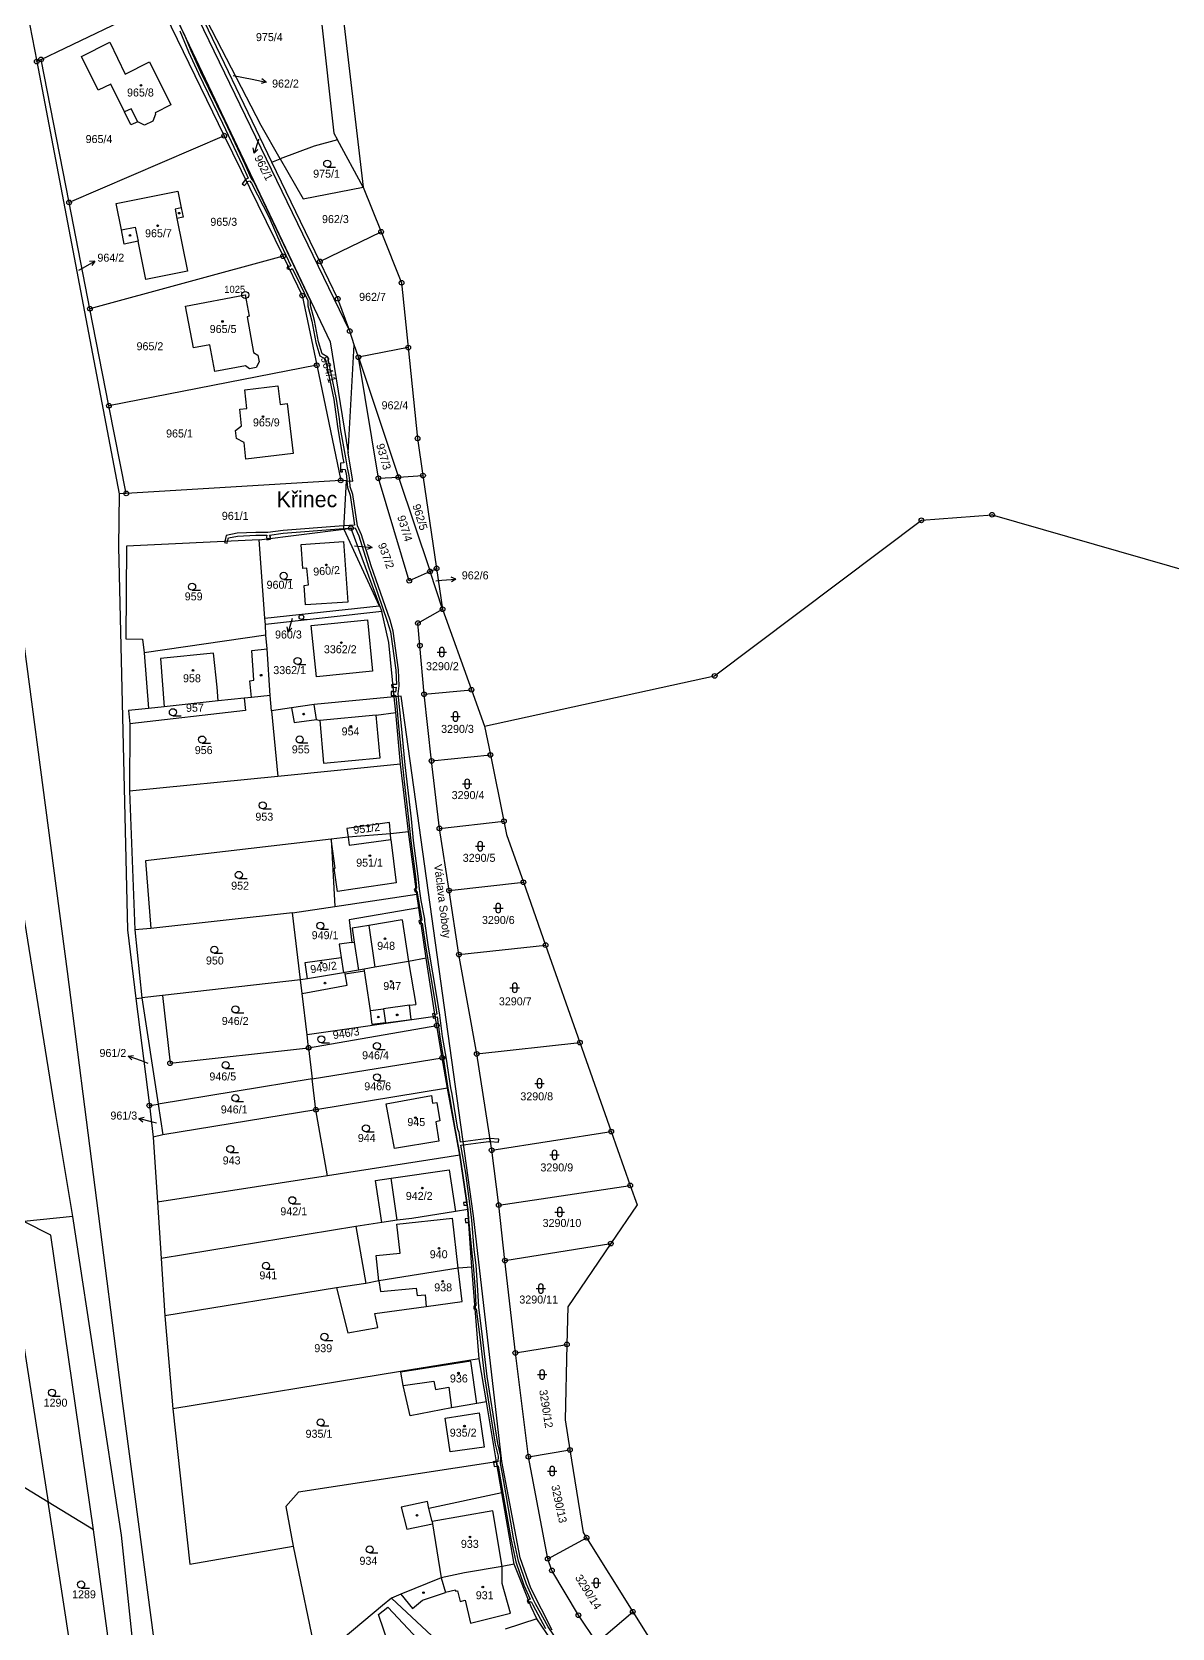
# Model space of a CAD drawing. Extents: x -784124 to -780570, y -980818 to -976926.
# Drawn here: x -781546.2 to -781304, y -979303.7 to -978964.6 of the extents above; entities that cross this region are included whole.
import ezdxf
from ezdxf.enums import TextEntityAlignment as Align

# ---------------------------------------------------------------- set-up
doc = ezdxf.new("R2010")
doc.units = 0
doc.header["$LTSCALE"] = 3.138375
doc.header["$MEASUREMENT"] = 0
doc.linetypes.add('0_051C', pattern=[0])
for name, color, linetype in [('1006', 1, 'CONTINUOUS'), ('1008', 1, 'CONTINUOUS'), ('101', 1, 'CONTINUOUS'), ('1016', 1, 'CONTINUOUS'), ('1029', 1, 'CONTINUOUS'), ('105', 1, 'CONTINUOUS'), ('18', 1, 'CONTINUOUS'), ('21800', 1, 'CONTINUOUS'), ('21900', 1, 'CONTINUOUS'), ('21999', 1, 'CONTINUOUS'), ('23700', 1, 'CONTINUOUS'), ('304', 1, 'CONTINUOUS'), ('316', 1, 'CONTINUOUS'), ('402', 1, 'CONTINUOUS'), ('404', 1, 'CONTINUOUS'), ('50100', 1, 'CONTINUOUS')]:
    doc.layers.add(name, color=color, linetype=linetype)

# ---------------------------------------------------------------- blocks, each defined once
blk = doc.blocks.new('4_02$0')
at = {"layer": '404', "color": 255, "linetype": 'Continuous'}
blk.add_circle((-0.01, 0), 0.175, dxfattribs=at)
blk = doc.blocks.new('1029$1')
at = {"layer": '1029', "color": 6, "linetype": 'Continuous'}
for p, q in [((0, 3), (-0.5, 2)), ((0, 0), (0, 3)), ((0, 3), (0.5, 2))]:
    blk.add_line(p, q, dxfattribs=at)
blk = doc.blocks.new('3_04$3')
at = {"layer": '304', "color": 255, "linetype": 'Continuous'}
blk.add_line((0.01, 0), (1.76, 0), dxfattribs=at)
blk.add_circle((0.01, 0.75), 0.75, dxfattribs=at)
blk = doc.blocks.new('3_16$5')
at = {"layer": '316', "color": 255, "linetype": 'Continuous'}
for p, q in [((-1, 1), (1, 1)), ((-0.5, 1.5), (-0.5, 0.5)), ((0.5, 0.5), (0.5, 1.5))]:
    blk.add_line(p, q, dxfattribs=at)
for centre, start, end in [((0, 1.5), 0, 180), ((0, 0.5), 180, 359.9879)]:
    blk.add_arc(centre, 0.5, start, end, dxfattribs=at)
blk = doc.blocks.new('1_01$18')
at = {"layer": '101', "color": 3, "linetype": 'Continuous'}
for radius in [0.75, 0.03]:
    blk.add_circle((0, 0), radius, dxfattribs=at)
blk = doc.blocks.new('1_05$19')
at = {"layer": '105', "color": 3, "linetype": 'Continuous'}
for radius in [0.5, 0.0303]:
    blk.add_circle((0, 0), radius, dxfattribs=at)

msp = doc.modelspace()

# ---------------------------------------------------------------- linework, layer by layer
at = {"layer": '1029', "color": 255, "linetype": 'Continuous'}
for p, q in [((-781503.42, -978973.9), (-781499.36, -978974.71)), ((-781498.02, -978987.43), (-781498.05, -978987.54)), ((-781536.21, -979015.25), (-781535.43, -979014.82)), ((-781477.62, -979073.83), (-781476.92, -979073.9)), ((-781460.37, -979081.22), (-781459.09, -979081.12)), ((-781521.46, -979183.77), (-781522.89, -979183.24)), ((-781519.73, -979196.43), (-781520.53, -979196.21))]:
    msp.add_line(p, q, dxfattribs=at)
at = {"layer": '21800', "color": 255, "linetype": 'Continuous'}
for p, q in [((-781483.39, -978933.67), (-781475.8, -978997.63)), ((-781525.12, -978980.98), (-781526.49, -978981.64)), ((-781523.7, -978983.74), (-781525.12, -978980.98)), ((-781514.48, -979002.02), (-781515.78, -979002.29)), ((-781515.78, -979002.29), (-781515.39, -979004.24)), ((-781527.16, -979006.69), (-781524.22, -979006.09)), ((-781524.22, -979006.09), (-781523.61, -979009.12)), ((-781499.45, -979096.04), (-781496.19, -979095.72)), ((-781507.62, -979096.6), (-781518.89, -979097.71)), ((-781518.89, -979097.71), (-781518.06, -979108.02)), ((-781506.82, -979103.8), (-781507.62, -979096.6)), ((-781499.04, -979102.33), (-781499.45, -979096.04)), ((-781499.9, -979102.48), (-781499.04, -979102.33)), ((-781499.56, -979106.02), (-781499.9, -979102.48)), ((-781506.62, -979106.73), (-781506.82, -979103.8)), ((-781467.76, -979105.77), (-781469.24, -979105.92)), ((-781452.38, -979216.14), (-781467.76, -979105.77)), ((-781485.75, -979110.72), (-781486.19, -979107.5)), ((-781473.02, -979109.77), (-781485.01, -979110.9)), ((-781481.73, -979142.31), (-781482.62, -979136.13)), ((-781479.02, -979135.72), (-781478.78, -979137.39)), ((-781478.78, -979137.39), (-781469.93, -979136.19)), ((-781469.93, -979136.19), (-781470.02, -979134.97)), ((-781469.93, -979136.19), (-781468.77, -979145.4)), ((-781481.97, -979142.32), (-781481.73, -979142.31)), ((-781481.29, -979147.24), (-781481.97, -979142.32)), ((-781477.49, -979146.68), (-781481.29, -979147.24)), ((-781468.77, -979145.4), (-781477.49, -979146.68)), ((-781467.52, -979153.27), (-781474.62, -979154.45)), ((-781467.52, -979153.27), (-781466.2, -979162.1)), ((-781474.62, -979154.45), (-781473.3, -979163.35)), ((-781478.2, -979158.06), (-781477.73, -979157.99)), ((-781477.73, -979157.99), (-781476.83, -979163.97)), ((-781475.54, -979164.06), (-781475.59, -979163.76)), ((-781466.2, -979162.1), (-781464.65, -979171.24)), ((-781488.78, -979168.91), (-781479.22, -979167.17)), ((-781479.66, -979164.75), (-781479.71, -979164.46)), ((-781479.66, -979164.75), (-781475.54, -979164.06)), ((-781479.22, -979167.17), (-781479.66, -979164.75)), ((-781475.18, -979166.43), (-781475.54, -979164.06)), ((-781474.28, -979172.52), (-781475.18, -979166.43)), ((-781474.28, -979172.52), (-781471.49, -979172.15)), ((-781473.88, -979175.51), (-781474.28, -979172.52)), ((-781466, -979171.42), (-781471.49, -979172.15)), ((-781471.49, -979172.15), (-781471.09, -979175.14)), ((-781466, -979171.42), (-781464.65, -979171.24)), ((-781465.6, -979174.41), (-781466, -979171.42)), ((-781471.09, -979175.14), (-781473.88, -979175.51)), ((-781471.09, -979175.14), (-781465.6, -979174.41)), ((-781468.55, -979217.07), (-781469.88, -979208.14)), ((-781537.49, -979216.27), (-781547.87, -979217.34)), ((-781468.63, -979217.88), (-781456.82, -979216.63)), ((-781467.94, -979224.08), (-781468.63, -979217.88)), ((-781455.64, -979227.25), (-781456.82, -979216.63)), ((-781446.32, -979268.32), (-781452.38, -979216.14)), ((-781473.08, -979224.55), (-781467.94, -979224.08)), ((-781472.45, -979229.96), (-781473.08, -979224.55)), ((-781472.45, -979229.96), (-781472.13, -979232.22)), ((-781472.13, -979232.22), (-781464.52, -979231.48)), ((-781464.52, -979231.48), (-781464.37, -979233.06)), ((-781464.37, -979233.06), (-781462.63, -979232.89)), ((-781462.63, -979232.89), (-781462.39, -979235.38)), ((-781452.92, -979247.04), (-781467.84, -979249.32)), ((-781451.64, -979256.02), (-781452.92, -979247.04)), ((-781467.29, -979252.19), (-781460.77, -979251.26)), ((-781460.77, -979251.26), (-781460.46, -979253)), ((-781460.46, -979253), (-781457.61, -979252.52)), ((-781457.61, -979252.52), (-781457.03, -979256.94)), ((-781442.45, -979288.78), (-781446.32, -979268.32)), ((-781461.12, -979281.04), (-781461.85, -979278.28)), ((-781448.28, -979278.84), (-781461.12, -979281.04)), ((-781446.27, -979290.6), (-781448.28, -979278.84)), ((-781461.12, -979281.04), (-781461.06, -979281.56)), ((-781440.19, -979295.24), (-781442.45, -979288.78)), ((-781446.27, -979294.28), (-781446.27, -979290.6)), ((-781459.25, -979293.07), (-781458.35, -979296.18)), ((-781456.2, -979295.67), (-781458.35, -979296.18)), ((-781456.2, -979295.67), (-781456.16, -979295.87)), ((-781456.16, -979295.87), (-781455.76, -979295.77)), ((-781455.76, -979295.77), (-781455.21, -979298.06)), ((-781444.48, -979300.55), (-781446.27, -979294.28)), ((-781435.63, -979304.18), (-781440.19, -979295.24)), ((-781467.79, -979296.53), (-781465.34, -979299.56)), ((-781465.34, -979299.56), (-781463.21, -979297.77)), ((-781463.21, -979297.77), (-781458.35, -979296.18)), ((-781455.21, -979298.06), (-781454.17, -979297.81)), ((-781454.17, -979297.81), (-781453.01, -979302.64)), ((-781453.01, -979302.64), (-781444.48, -979300.55))]:
    msp.add_line(p, q, dxfattribs=at)
msp.add_lwpolyline([(-781474.62, -979154.45), (-781478.17, -979155.04), (-781477.73, -979157.99)], dxfattribs=at)
at = {"layer": '21900', "color": 3, "linetype": 'Continuous'}
for p, q in [((-781478.67, -979028.2), (-781513.28, -978956.68)), ((-781495.21, -978992.31), (-781513.2, -978954.77)), ((-781547.6, -978958.15), (-781545.16, -978970.94)), ((-781544.23, -978970.49), (-781519.09, -978958.47)), ((-781519.09, -978958.47), (-781505.32, -978986.68)), ((-781544.23, -978970.49), (-781545.16, -978970.94)), ((-781538.27, -979000.87), (-781544.23, -978970.49)), ((-781545.16, -978970.94), (-781527.65, -979062.78)), ((-781505.32, -978986.68), (-781538.27, -979000.87)), ((-781505.32, -978986.68), (-781492.82, -979012.29)), ((-781482.01, -978986.15), (-781481.24, -978987.58)), ((-781486.19, -978988.88), (-781493.41, -978991.63)), ((-781481.24, -978987.58), (-781486.19, -978988.88)), ((-781475.8, -978997.63), (-781481.24, -978987.58)), ((-781495.21, -978992.31), (-781493.41, -978991.63)), ((-781485, -979013.38), (-781495.21, -978992.31)), ((-781475.8, -978997.63), (-781471.99, -979007.1)), ((-781533.85, -979023.44), (-781538.27, -979000.87)), ((-781485, -979013.38), (-781471.99, -979007.1)), ((-781492.82, -979012.29), (-781533.85, -979023.44)), ((-781529.81, -979044.04), (-781533.85, -979023.44)), ((-781477.7, -979031.12), (-781478.67, -979028.2)), ((-781476.82, -979033.74), (-781477.7, -979031.12)), ((-781466.23, -979031.69), (-781476.82, -979033.74)), ((-781476.82, -979033.74), (-781468.32, -979059.19)), ((-781472.58, -979059.45), (-781476.82, -979033.74)), ((-781485.66, -979035.46), (-781529.81, -979044.04)), ((-781485.66, -979035.46), (-781480.57, -979059.93)), ((-781526.15, -979062.69), (-781529.81, -979044.04)), ((-781480.57, -979059.93), (-781526.15, -979062.69)), ((-781479.33, -979059.98), (-781480.57, -979059.93)), ((-781472.58, -979059.45), (-781468.32, -979059.19)), ((-781468.32, -979059.19), (-781463.1, -979058.88)), ((-781468.32, -979059.19), (-781461.61, -979079.24)), ((-781463.1, -979058.88), (-781460.2, -979078.61)), ((-781526.15, -979062.69), (-781527.65, -979062.78)), ((-781497.91, -979072.52), (-781479.91, -979070.24)), ((-781479.91, -979070.24), (-781472.42, -979086.55)), ((-781496.69, -979089.2), (-781497.91, -979072.52)), ((-781461.61, -979079.24), (-781460.2, -979078.61)), ((-781460.2, -979078.61), (-781458.93, -979087.27)), ((-781458.93, -979087.27), (-781461.61, -979079.24)), ((-781496.69, -979089.2), (-781472.42, -979086.55)), ((-781496.59, -979090.55), (-781496.69, -979089.2)), ((-781471.87, -979087.75), (-781496.59, -979090.55)), ((-781472.42, -979086.55), (-781472.32, -979086.52)), ((-781472.32, -979086.52), (-781471.87, -979087.75)), ((-781464.17, -979090.23), (-781458.93, -979087.27)), ((-781458.93, -979087.27), (-781452.8, -979104.39)), ((-781496.47, -979092.78), (-781496.59, -979090.55)), ((-781496.47, -979092.78), (-781522.3, -979096.57)), ((-781522.3, -979096.57), (-781521.4, -979108.34)), ((-781495.28, -979108.84), (-781495.59, -979105.63)), ((-781468.9, -979109.24), (-781469.24, -979105.92)), ((-781462.87, -979105.33), (-781452.8, -979104.39)), ((-781461.29, -979119.5), (-781462.87, -979105.33)), ((-781452.8, -979104.39), (-781450.02, -979112.14)), ((-781491.02, -979108.21), (-781495.28, -979108.84)), ((-781467.87, -979120.16), (-781468.9, -979109.24)), ((-781525.34, -979111.61), (-781525.44, -979125.92)), ((-781450.02, -979112.14), (-781448.78, -979118.23)), ((-781461.29, -979119.5), (-781448.78, -979118.23)), ((-781459.6, -979133.83), (-781461.29, -979119.5)), ((-781448.78, -979118.23), (-781445.92, -979132.32)), ((-781493.92, -979122.79), (-781525.44, -979125.92)), ((-781467.87, -979120.16), (-781493.92, -979122.79)), ((-781466.18, -979134.55), (-781467.87, -979120.16)), ((-781525.44, -979125.92), (-781524.3, -979155.35)), ((-781459.6, -979133.83), (-781445.92, -979132.32)), ((-781482.62, -979136.13), (-781522.08, -979140.73)), ((-781479.02, -979135.72), (-781482.62, -979136.13)), ((-781482.62, -979136.13), (-781481.8, -979150.42)), ((-781479.31, -979133.86), (-781479.02, -979135.72)), ((-781470.02, -979134.97), (-781479.02, -979135.72)), ((-781466.18, -979134.55), (-781470.02, -979134.97)), ((-781464.44, -979147.79), (-781466.18, -979134.55)), ((-781457.56, -979147.05), (-781459.6, -979133.83)), ((-781457.56, -979147.05), (-781441.77, -979145.29)), ((-781441.77, -979145.29), (-781437.07, -979158.64)), ((-781481.8, -979150.42), (-781464.44, -979147.79)), ((-781463.96, -979150.74), (-781464.44, -979147.79)), ((-781455.46, -979160.66), (-781457.56, -979147.05)), ((-781490.83, -979151.78), (-781520.94, -979155.09)), ((-781490.83, -979151.78), (-781481.8, -979150.42)), ((-781462.42, -979161.43), (-781463.96, -979150.74)), ((-781520.94, -979155.09), (-781524.3, -979155.35)), ((-781524.3, -979155.35), (-781522.81, -979169.8)), ((-781455.46, -979160.66), (-781437.07, -979158.64)), ((-781437.07, -979158.64), (-781429.77, -979179.35)), ((-781480.49, -979161.28), (-781480.01, -979164.51)), ((-781460.5, -979173.81), (-781462.42, -979161.43)), ((-781451.69, -979181.76), (-781455.46, -979160.66)), ((-781489.12, -979166.04), (-781518.44, -979169.31)), ((-781487.63, -979165.79), (-781489.12, -979166.04)), ((-781480.01, -979164.51), (-781487.63, -979165.79)), ((-781524.07, -979169.94), (-781522.81, -979169.8)), ((-781524.07, -979169.94), (-781521.23, -979192.73)), ((-781518.44, -979169.31), (-781522.81, -979169.8)), ((-781522.81, -979169.8), (-781519.33, -979192.41)), ((-781460.5, -979173.81), (-781487.72, -979177.7)), ((-781460.18, -979175.71), (-781460.5, -979173.81)), ((-781487.39, -979180.43), (-781460.18, -979175.71)), ((-781459.01, -979182.57), (-781460.18, -979175.71)), ((-781487.39, -979180.43), (-781486.62, -979187.07)), ((-781451.69, -979181.76), (-781429.77, -979179.35)), ((-781429.77, -979179.35), (-781423.11, -979198.25)), ((-781486.62, -979187.07), (-781459.01, -979182.57)), ((-781457.91, -979189.04), (-781459.01, -979182.57)), ((-781448.51, -979202.2), (-781451.69, -979181.76)), ((-781486.62, -979187.07), (-781519.33, -979192.41)), ((-781485.86, -979193.6), (-781486.62, -979187.07)), ((-781457.91, -979189.04), (-781485.86, -979193.6)), ((-781455.26, -979203.25), (-781457.91, -979189.04)), ((-781521.23, -979192.73), (-781519.33, -979192.41)), ((-781521.23, -979192.73), (-781520.4, -979199.4)), ((-781519.33, -979192.41), (-781518.33, -979198.91)), ((-781485.86, -979193.6), (-781518.33, -979198.91)), ((-781518.33, -979198.91), (-781520.4, -979199.4)), ((-781520.4, -979199.4), (-781519.5, -979213.25)), ((-781448.51, -979202.2), (-781423.11, -979198.25)), ((-781423.11, -979198.25), (-781419.08, -979209.69)), ((-781455.26, -979203.25), (-781483.35, -979207.62)), ((-781453.54, -979214.83), (-781455.26, -979203.25)), ((-781447.01, -979213.86), (-781448.51, -979202.2)), ((-781483.35, -979207.62), (-781519.5, -979213.25)), ((-781447.01, -979213.86), (-781419.08, -979209.69)), ((-781519.5, -979213.25), (-781518.73, -979225.2)), ((-781445.69, -979225.65), (-781447.01, -979213.86)), ((-781471.84, -979217.56), (-781477.37, -979218.38)), ((-781453.54, -979214.83), (-781456.21, -979215.23)), ((-781452.7, -979227.07), (-781453.54, -979214.83)), ((-781477.37, -979218.38), (-781475.27, -979230.49)), ((-781445.69, -979225.65), (-781423.21, -979222.02)), ((-781518.73, -979225.2), (-781517.94, -979237.41)), ((-781452.7, -979227.07), (-781455.64, -979227.25)), ((-781451.15, -979246.5), (-781452.7, -979227.07)), ((-781443.48, -979245.25), (-781445.69, -979225.65)), ((-781481.47, -979231.44), (-781517.94, -979237.41)), ((-781475.27, -979230.49), (-781481.47, -979231.44)), ((-781517.94, -979237.41), (-781516.25, -979257.11)), ((-781443.48, -979245.25), (-781432.54, -979243.47)), ((-781451.15, -979246.5), (-781467.86, -979249.22)), ((-781449.61, -979255.68), (-781451.15, -979246.5)), ((-781440.69, -979267.31), (-781443.48, -979245.25)), ((-781467.86, -979249.22), (-781516.25, -979257.11)), ((-781542.75, -979276.94), (-781577.09, -979256.07)), ((-781447.48, -979268.41), (-781449.61, -979255.68)), ((-781446.37, -979274.95), (-781447.48, -979268.41)), ((-781440.69, -979267.31), (-781431.89, -979265.87)), ((-781436.58, -979288.98), (-781440.69, -979267.31)), ((-781443.7, -979290.14), (-781446.37, -979274.95)), ((-781533.07, -979282.83), (-781542.75, -979276.94)), ((-781528.45, -979317.07), (-781533.07, -979282.83)), ((-781436.58, -979288.98), (-781428.36, -979284.51)), ((-781428.36, -979284.51), (-781418.54, -979300.24)), ((-781490.69, -979286.32), (-781485.65, -979310.55)), ((-781438.91, -979301.72), (-781445.64, -979303.92)), ((-781432.08, -979311.79), (-781438.91, -979301.72)), ((-781426.18, -979306.76), (-781418.54, -979300.24))]:
    msp.add_line(p, q, dxfattribs=at)
for points in [[(-781531.61, -978929.03), (-781522.42, -978947.08), (-781518.88, -978954.54), (-781482.81, -979030.51), (-781478.99, -979054.02)], [(-781483.39, -978933.67), (-781487.5, -978936.83), (-781482.01, -978986.15)], [(-781493.41, -978991.63), (-781497.49, -978984.51), (-781513.17, -978954.1)], [(-781523.7, -978983.74), (-781525.16, -978984.37), (-781526.49, -978981.64), (-781529.43, -978975.73), (-781532.13, -978977.03), (-781535.65, -978969.83), (-781529.63, -978966.83), (-781526.38, -978973.58), (-781521.18, -978971.01), (-781516.65, -978980.16), (-781519.98, -978981.86), (-781519.9, -978982.13), (-781520.46, -978983.58), (-781522.27, -978984.46), (-781523.7, -978983.74)], [(-781493.41, -978991.63), (-781488.57, -979000.08), (-781475.8, -978997.63)], [(-781526.55, -979009.71), (-781527.16, -979006.69), (-781528.29, -979001.08), (-781515.21, -978998.44), (-781514.48, -979002.02), (-781514.08, -979003.97), (-781515.39, -979004.24), (-781513.09, -979015.46), (-781521.98, -979017.24), (-781523.61, -979009.12), (-781526.55, -979009.71)], [(-781471.99, -979007.1), (-781467.64, -979017.93), (-781466.23, -979031.69)], [(-781492.82, -979012.29), (-781488.74, -979020.65), (-781485.66, -979035.46)], [(-781478.67, -979028.2), (-781481.22, -979021.33), (-781485, -979013.38)], [(-781500.82, -979035.59), (-781507.33, -979036.81), (-781508.41, -979031.12), (-781511.84, -979031.76), (-781513.52, -979022.9), (-781500.86, -979020.52), (-781500.04, -979025.04), (-781500.46, -979025.14), (-781499.08, -979032.73), (-781498.19, -979033.34), (-781497.87, -979034.73), (-781498.57, -979035.96), (-781499.97, -979036.23), (-781500.82, -979035.59)], [(-781466.23, -979031.69), (-781464.26, -979050.99), (-781463.1, -979058.88)], [(-781493.95, -979039.79), (-781493.47, -979043.76), (-781491.98, -979043.58), (-781490.7, -979054.2), (-781500.72, -979055.43), (-781501.07, -979051.84), (-781502.7, -979051.04), (-781502.9, -979049.3), (-781501.64, -979048.32), (-781502.03, -979044.8), (-781500.51, -979044.63), (-781500.96, -979040.64), (-781493.95, -979039.79)], [(-781479.33, -979059.98), (-781478.02, -979060.04), (-781478.99, -979054.02)], [(-781461.61, -979079.24), (-781466.03, -979081.22), (-781472.58, -979059.45)], [(-781527.65, -979062.78), (-781527.78, -979074), (-781525.88, -979155.4), (-781524.07, -979169.94)], [(-781450.02, -979112.14), (-781401.14, -979101.43), (-781357.22, -979068.39), (-781342.21, -979067.22), (-781293.68, -979081.21), (-781234.7, -979108.86)], [(-781479.91, -979070.24), (-781478.41, -979070.05), (-781472.32, -979086.52)], [(-781497.91, -979072.52), (-781526.1, -979073.88), (-781526.24, -979093.58), (-781522.66, -979093.67), (-781522.3, -979096.57)], [(-781488.99, -979073.51), (-781480.02, -979072.9), (-781479.07, -979085.75), (-781488.04, -979086.37), (-781488.34, -979082.22), (-781487.44, -979082.12), (-781487.74, -979078.56), (-781488.63, -979078.61), (-781488.99, -979073.51)], [(-781469.24, -979105.92), (-781470.33, -979094.32), (-781471.87, -979087.75)], [(-781474.92, -979089.52), (-781473.81, -979100.45), (-781485.75, -979101.66), (-781486.86, -979090.73), (-781474.92, -979089.52)], [(-781462.87, -979105.33), (-781463.76, -979095.01), (-781464.17, -979090.23)], [(-781495.59, -979105.63), (-781496.19, -979095.72), (-781496.47, -979092.78)], [(-781495.59, -979105.63), (-781499.56, -979106.02), (-781501.1, -979106.2)], [(-781469.24, -979105.92), (-781486.19, -979107.5), (-781491.02, -979108.21)], [(-781521.4, -979108.34), (-781525.64, -979108.77), (-781525.34, -979111.61)], [(-781501.1, -979106.2), (-781500.78, -979108.81), (-781525.34, -979111.61)], [(-781501.1, -979106.2), (-781506.62, -979106.73), (-781518.06, -979108.02), (-781521.4, -979108.34)], [(-781491.02, -979108.21), (-781490.5, -979111.34), (-781485.75, -979110.72), (-781485.01, -979110.9), (-781484.26, -979119.98), (-781472.17, -979118.82), (-781473.02, -979109.77), (-781468.9, -979109.24)], [(-781470.02, -979134.97), (-781470.19, -979132.6), (-781479.31, -979133.86)], [(-781445.92, -979132.32), (-781445.35, -979135.12), (-781441.77, -979145.29)], [(-781522.33, -979331.12), (-781522.62, -979326.95), (-781527.12, -979283.96), (-781537.49, -979216.27), (-781541.09, -979194.64), (-781550.79, -979134.23)], [(-781463.96, -979150.74), (-781478.76, -979153.24), (-781478.2, -979158.06)], [(-781478.2, -979158.06), (-781480.88, -979158.43), (-781480.49, -979161.28)], [(-781487.63, -979165.79), (-781488.13, -979162.34), (-781480.49, -979161.28)], [(-781462.42, -979161.43), (-781466.2, -979162.1), (-781473.3, -979163.35), (-781475.59, -979163.76), (-781476.83, -979163.97)], [(-781487.72, -979177.7), (-781488.78, -979168.91), (-781489.12, -979166.04)], [(-781476.83, -979163.97), (-781479.71, -979164.46), (-781480.01, -979164.51)], [(-781518.44, -979169.31), (-781516.83, -979183.72), (-781487.39, -979180.43)], [(-781460.37, -979196.16), (-781459.71, -979200.31), (-781469.18, -979201.86), (-781470.89, -979192.34), (-781461.32, -979190.59), (-781461.05, -979192.24), (-781460.15, -979192.09), (-781459.49, -979195.99), (-781460.37, -979196.16)], [(-781471.84, -979217.56), (-781473.17, -979208.63), (-781469.88, -979208.14), (-781457.55, -979206.36), (-781456.21, -979215.23)], [(-781419.08, -979209.69), (-781417.63, -979213.82), (-781423.21, -979222.02)], [(-781533.07, -979282.83), (-781542.14, -979220.23), (-781547.87, -979217.34)], [(-781456.21, -979215.23), (-781465.47, -979216.68), (-781468.55, -979217.07), (-781471.84, -979217.56)], [(-781423.21, -979222.02), (-781432.35, -979235.46), (-781432.54, -979243.47)], [(-781481.47, -979231.44), (-781479.06, -979241), (-781472.71, -979239.84), (-781473.3, -979236.92), (-781462.39, -979235.38), (-781454.8, -979234.31), (-781455.64, -979227.25)], [(-781455.64, -979227.25), (-781472.45, -979229.96), (-781475.27, -979230.49)], [(-781432.54, -979243.47), (-781432.92, -979259.5), (-781431.89, -979265.87)], [(-781449.61, -979255.68), (-781451.64, -979256.02), (-781457.03, -979256.94), (-781465.85, -979258.65), (-781467.29, -979252.19), (-781467.84, -979249.32), (-781467.86, -979249.22)], [(-781516.25, -979257.11), (-781512.6, -979290.11), (-781490.69, -979286.32)], [(-781457.36, -979266.31), (-781458.42, -979259.09), (-781451.19, -979258.02), (-781450.12, -979265.25), (-781457.36, -979266.31)], [(-781447.48, -979268.41), (-781489.58, -979274.82), (-781492.23, -979277.86), (-781490.69, -979286.32)], [(-781431.89, -979265.87), (-781429.04, -979283.42), (-781428.36, -979284.51)], [(-781446.37, -979274.95), (-781461.85, -979278.28), (-781462.16, -979276.82), (-781467.73, -979278.01), (-781466.53, -979282.68), (-781461.06, -979281.56), (-781459.25, -979293.07)], [(-781426.18, -979306.76), (-781430.07, -979301), (-781435.72, -979291.48), (-781436.58, -979288.98)], [(-781443.7, -979290.14), (-781446.27, -979290.6), (-781454.3, -979291.96), (-781459.25, -979293.07)], [(-781438.91, -979301.72), (-781440.15, -979299.22), (-781443.7, -979290.14)], [(-781459.25, -979293.07), (-781467.79, -979296.53), (-781469.78, -979297.34)], [(-781469.78, -979297.34), (-781471.68, -979298.9), (-781482.28, -979307.74)], [(-781418.54, -979300.24), (-781402.2, -979326.42), (-781401.25, -979327.24)]]:
    msp.add_lwpolyline(points, dxfattribs=at)
at = {"layer": '21999', "color": 3, "linetype": 'Continuous'}
for p, q in [((-781478.99, -979054.02), (-781477.7, -979031.12)), ((-781479.91, -979070.24), (-781479.33, -979059.98)), ((-781495.28, -979108.84), (-781493.92, -979122.79)), ((-781522.08, -979140.73), (-781520.94, -979155.09)), ((-781489.12, -979166.04), (-781490.83, -979151.78)), ((-781487.39, -979180.43), (-781487.72, -979177.7)), ((-781483.35, -979207.62), (-781485.86, -979193.6)), ((-781477.37, -979218.38), (-781518.73, -979225.2)), ((-781537.29, -979312.12), (-781542.75, -979276.94)), ((-781469.78, -979297.34), (-781458.05, -979308.37))]:
    msp.add_line(p, q, dxfattribs=at)
for points in [[(-781557.77, -979230.46), (-781555.04, -979228.25), (-781552.91, -979227.85), (-781549.95, -979230.58), (-781542.75, -979276.94)], [(-781466.06, -979319.92), (-781472.52, -979300.8), (-781470.57, -979299.24), (-781457.74, -979312.97)]]:
    msp.add_lwpolyline(points, dxfattribs=at)
at = {"layer": '23700', "color": 255, "linetype": '0_051C'}
for points in [[(-781431.68, -979310.55), (-781436.54, -979303.48), (-781439.22, -979298.55), (-781439.67, -979297.58), (-781441.1, -979294.36), (-781442.83, -979289.49), (-781443.86, -979284.57), (-781445.53, -979274.96), (-781446.23, -979270.95), (-781446.63, -979268.73), (-781446.56, -979267.17), (-781447.2, -979264.51), (-781448.68, -979255.13), (-781449.46, -979250.27), (-781450.44, -979241.86), (-781451.24, -979235.52), (-781451.42, -979231.94), (-781451.83, -979226.61), (-781452.21, -979223.28), (-781452.72, -979217.09), (-781453.13, -979213.56), (-781454, -979207.1), (-781455.03, -979201.11), (-781450.8, -979200.56), (-781449.08, -979200.33), (-781448.8, -979200.35), (-781448.89, -979199.74), (-781449.1, -979199.73), (-781450.89, -979199.96), (-781455.12, -979200.51), (-781455.41, -979198.45), (-781455.72, -979197.75), (-781456.93, -979190.32), (-781457.22, -979188.93), (-781458.12, -979182.84), (-781458.95, -979178.05), (-781459.5, -979173.51), (-781460.06, -979169.99), (-781461.92, -979159.1), (-781462.74, -979153.56), (-781462.73, -979153.11), (-781463.48, -979149.12), (-781463.86, -979146.69), (-781464.09, -979143.98), (-781465.09, -979136.4), (-781465.55, -979131.81), (-781466.48, -979123.92), (-781466.86, -979120.33), (-781467.68, -979112.04), (-781468.36, -979105.26), (-781468.14, -979103.56), (-781468.28, -979100.14), (-781469.44, -979091.95), (-781470.1, -979089.63), (-781473.15, -979080.9), (-781474.09, -979078.09), (-781476.18, -979071.47), (-781477, -979069.59), (-781477.97, -979062.88), (-781478.57, -979061.31), (-781478.67, -979060.01), (-781478.76, -979058.87), (-781479.12, -979057.27), (-781479.51, -979055.11), (-781480.6, -979048.89), (-781480.87, -979046.83), (-781481.44, -979042.64), (-781482.69, -979036.85), (-781483.32, -979033.74), (-781484.52, -979033.02), (-781485.27, -979030.49), (-781486.13, -979025.95), (-781486.99, -979022.74), (-781486.99, -979021.71), (-781499.01, -978996.39), (-781499.61, -978995.74), (-781500.91, -978992.81), (-781505.15, -978983.74), (-781510.27, -978973.2), (-781512.37, -978968.64), (-781513.65, -978965.55), (-781517.02, -978958.45)], [(-781514.77, -978964.42), (-781512.91, -978968.88), (-781510.81, -978973.46), (-781505.69, -978984), (-781501.45, -978993.05), (-781500.27, -978995.74), (-781500.79, -978995.96), (-781500.47, -978996.62), (-781500.29, -978996.41), (-781499.95, -978996.26), (-781499.53, -978996.74), (-781495.79, -979004.08), (-781493.29, -979009.78), (-781491.18, -979014.33), (-781491.38, -979014.49), (-781491.82, -979014.33), (-781491.45, -979015.1), (-781491.26, -979015.17), (-781490.9, -979014.87), (-781489.87, -979016.78), (-781487.59, -979021.69), (-781487.59, -979022.82), (-781486.71, -979026.09), (-781485.85, -979030.63), (-781485.02, -979033.42), (-781483.86, -979034.12), (-781483.27, -979036.97), (-781482.04, -979042.74), (-781481.47, -979046.91), (-781481.2, -979048.99), (-781480.11, -979055.21), (-781479.92, -979056.2), (-781480.63, -979056.22), (-781480.63, -979058.08), (-781480.23, -979058.08), (-781480.24, -979057.49), (-781479.66, -979057.59), (-781479.36, -979058.95), (-781479.28, -979059.98), (-781479.17, -979061.45), (-781478.55, -979063.04), (-781477.63, -979069.39), (-781479.87, -979069.54), (-781480.92, -979069.61), (-781492.83, -979070.54), (-781496.05, -979070.95), (-781498.6, -979070.98), (-781502.59, -979071.15), (-781504.93, -979071.61), (-781505.22, -979072.87), (-781505.27, -979073.1), (-781504.69, -979073.24), (-781504.6, -979072.84), (-781504.43, -979072.13), (-781502.51, -979071.75), (-781498.58, -979071.58), (-781496.3, -979071.55), (-781496.32, -979071.96), (-781496.29, -979072.32), (-781495.49, -979072.21), (-781495.52, -979071.89), (-781495.7, -979071.51), (-781492.77, -979071.14), (-781480.88, -979070.21), (-781478.41, -979070.05), (-781477.48, -979069.98), (-781476.74, -979071.69), (-781474.67, -979078.27), (-781473.71, -979081.1), (-781470.68, -979089.81), (-781470.02, -979092.07), (-781468.88, -979100.2), (-781468.75, -979103.27), (-781469.49, -979103.3), (-781469.43, -979103.9), (-781468.78, -979103.87), (-781468.92, -979104.93), (-781469.35, -979104.73), (-781469.27, -979105.57), (-781468.93, -979105.53), (-781468.83, -979106.36), (-781468.28, -979112.1), (-781467.46, -979120.39), (-781467.08, -979123.98), (-781466.15, -979131.87), (-781465.69, -979136.46), (-781464.69, -979144.04), (-781464.48, -979146.53), (-781464.6, -979146.58), (-781464.52, -979147.2), (-781464.4, -979147.15), (-781464.08, -979149.22), (-781463.33, -979153.36), (-781463.58, -979153.41), (-781463.49, -979154.01), (-781463.29, -979153.96), (-781462.52, -979159.2), (-781460.66, -979170.09), (-781460.14, -979173.3), (-781460.57, -979173.36), (-781460.5, -979173.81), (-781460.48, -979173.95), (-781460.06, -979173.9), (-781459.55, -979178.13), (-781458.72, -979182.94), (-781457.82, -979189.03), (-781457.53, -979190.42), (-781456.25, -979197.92), (-781456.21, -979198.15), (-781456.04, -979199.09), (-781455.26, -979203.25), (-781453.77, -979213.3), (-781453.68, -979213.9), (-781453.54, -979214.83), (-781453.41, -979216.72), (-781453.35, -979217.53), (-781452.81, -979223.34), (-781452.43, -979226.67), (-781452.02, -979231.98), (-781451.85, -979235.28), (-781452.04, -979235.28), (-781452, -979235.88), (-781451.8, -979235.87), (-781451.04, -979241.94), (-781450.06, -979250.35), (-781449.28, -979255.23), (-781447.78, -979264.63), (-781447.16, -979267.23), (-781447.21, -979268.37), (-781447.51, -979268.26), (-781447.48, -979268.41), (-781447.33, -979269.29), (-781447.14, -979269.26), (-781446.83, -979271.05), (-781446.13, -979275.06), (-781444.44, -979284.69), (-781443.41, -979289.65), (-781441.66, -979294.58), (-781440.33, -979297.56), (-781440.73, -979297.75), (-781440.51, -979298.31), (-781440.09, -979298.1), (-781439.76, -979298.81), (-781437.06, -979303.8)]]:
    msp.add_lwpolyline(points, dxfattribs=at)
for points in [[(-781501.49, -978996.89), (-781501.04, -978997.28), (-781500.47, -978996.62), (-781500.79, -978995.96), (-781501.49, -978996.89)], [(-781491.82, -979014.33), (-781492.03, -979014.89), (-781491.45, -979015.1), (-781491.82, -979014.33)], [(-781496.29, -979072.32), (-781496.28, -979072.51), (-781495.48, -979072.42), (-781495.49, -979072.21), (-781496.29, -979072.32)], [(-781469.86, -979104.75), (-781469.85, -979105.59), (-781469.27, -979105.57), (-781469.35, -979104.73), (-781469.86, -979104.75)], [(-781469.78, -979103.32), (-781469.72, -979103.92), (-781469.43, -979103.9), (-781469.49, -979103.3), (-781469.78, -979103.32)], [(-781464.52, -979147.2), (-781464.6, -979146.58), (-781465, -979146.74), (-781464.78, -979147.3), (-781464.52, -979147.2)], [(-781463.98, -979153.5), (-781463.86, -979154.09), (-781463.49, -979154.01), (-781463.58, -979153.41), (-781463.98, -979153.5)], [(-781460.6, -979173.19), (-781461.08, -979173.26), (-781460.97, -979173.88), (-781460.91, -979174.18), (-781460.45, -979174.1), (-781460.48, -979173.95), (-781460.5, -979173.81), (-781460.57, -979173.36), (-781460.6, -979173.19)], [(-781448.89, -979199.74), (-781448.8, -979200.35), (-781447.05, -979200.48), (-781447, -979199.88), (-781448.89, -979199.74)], [(-781454.5, -979213.3), (-781454.44, -979213.9), (-781453.68, -979213.9), (-781453.77, -979213.3), (-781454.5, -979213.3)], [(-781453.41, -979216.72), (-781454.14, -979216.75), (-781454.09, -979217.56), (-781453.35, -979217.53), (-781453.41, -979216.72)], [(-781452.3, -979235.3), (-781452.27, -979235.9), (-781452, -979235.88), (-781452.04, -979235.28), (-781452.3, -979235.3)], [(-781447.51, -979268.26), (-781448.17, -979268.4), (-781448.15, -979268.51), (-781447.48, -979268.41), (-781447.51, -979268.26)], [(-781447.95, -979269.42), (-781447.33, -979269.29), (-781447.48, -979268.41), (-781448.15, -979268.51), (-781447.95, -979269.42)], [(-781440.73, -979297.75), (-781441, -979297.88), (-781440.74, -979298.42), (-781440.51, -979298.31), (-781440.73, -979297.75)]]:
    msp.add_lwpolyline(points, close=True, dxfattribs=at)
at = {"layer": '50100', "color": 255, "linetype": 'Continuous'}
for p, q in [((-781538.65, -979164.21), (-781551.84, -979064.12)), ((-781526.88, -979255.98), (-781538.65, -979164.21)), ((-781517.39, -979327.57), (-781526.88, -979255.98))]:
    msp.add_line(p, q, dxfattribs=at)

# ---------------------------------------------------------------- block references
at = {"layer": '101', "color": 0, "linetype": 'ByBlock'}
msp.add_blockref('1_01$18', (-781500.86, -979020.52), dxfattribs=at)
at = {"layer": '1029', "color": 0, "linetype": 'ByBlock'}
for p, rotation in [((-781499.36, -978974.71), 258.9999999999999), ((-781498.05, -978987.54), 162), ((-781535.43, -979014.82), 299.0000000000001), ((-781476.92, -979073.9), 265), ((-781459.09, -979081.12), 274), ((-781490.86, -979089.26), 163), ((-781522.89, -979183.24), 70), ((-781520.53, -979196.21), 75.00000000000001)]:
    msp.add_blockref('1029$1', p, dxfattribs=dict(at, rotation=rotation))
at = {"layer": '105', "color": 0, "linetype": 'ByBlock'}
for p in [(-781545.16, -978970.94), (-781544.23, -978970.49), (-781505.32, -978986.68), (-781538.27, -979000.87), (-781471.99, -979007.1), (-781492.82, -979012.29), (-781485, -979013.38), (-781467.64, -979017.93), (-781488.74, -979020.65), (-781481.22, -979021.33), (-781533.85, -979023.44), (-781478.67, -979028.2), (-781466.23, -979031.69), (-781485.66, -979035.46), (-781476.82, -979033.74), (-781529.81, -979044.04), (-781464.26, -979050.99), (-781468.32, -979059.19), (-781463.1, -979058.88), (-781480.57, -979059.93), (-781472.58, -979059.45), (-781526.15, -979062.69), (-781357.22, -979068.39), (-781342.21, -979067.22), (-781478.41, -979070.05), (-781461.61, -979079.24), (-781460.2, -979078.61), (-781466.03, -979081.22), (-781458.93, -979087.27), (-781464.17, -979090.23), (-781463.76, -979095.01), (-781401.14, -979101.43), (-781462.87, -979105.33), (-781452.8, -979104.39), (-781461.29, -979119.5), (-781448.78, -979118.23), (-781445.92, -979132.32), (-781459.6, -979133.83), (-781457.56, -979147.05), (-781441.77, -979145.29), (-781455.46, -979160.66), (-781437.07, -979158.64), (-781460.18, -979175.71), (-781487.39, -979180.43), (-781429.77, -979179.35), (-781516.83, -979183.72), (-781459.01, -979182.57), (-781451.69, -979181.76), (-781521.23, -979192.73), (-781485.86, -979193.6), (-781423.11, -979198.25), (-781448.51, -979202.2), (-781419.08, -979209.69), (-781447.01, -979213.86), (-781423.21, -979222.02), (-781445.69, -979225.65), (-781443.48, -979245.25), (-781432.54, -979243.47), (-781431.89, -979265.87), (-781440.69, -979267.31), (-781428.36, -979284.51), (-781436.58, -979288.98), (-781435.72, -979291.48), (-781430.07, -979301), (-781418.54, -979300.24)]:
    msp.add_blockref('1_05$19', p, dxfattribs=at)
at = {"layer": '304', "color": 0, "linetype": 'ByBlock'}
for p in [(-781483.45, -978993.37), (-781512.15, -979083.25), (-781492.7, -979080.94), (-781489.76, -979099.02), (-781516.24, -979109.91), (-781510.02, -979115.72), (-781489.31, -979115.69), (-781497.14, -979129.68), (-781502.23, -979144.46), (-781484.9, -979155.25), (-781507.44, -979160.36), (-781502.95, -979173.05), (-781484.7, -979179.38), (-781472.9, -979180.8), (-781505.04, -979184.86), (-781472.87, -979187.46), (-781502.97, -979191.87), (-781475.24, -979198.3), (-781504.06, -979202.7), (-781490.88, -979213.58), (-781496.45, -979227.49), (-781484.04, -979242.59), (-781541.93, -979254.45), (-781484.85, -979260.77), (-781474.44, -979287.75), (-781535.73, -979295.21)]:
    msp.add_blockref('3_04$3', p, dxfattribs=at)
at = {"layer": '304', "color": 0, "linetype": 'ByBlock', "xscale": 0.67, "yscale": 0.67, "zscale": 0.67}
msp.add_blockref('3_04$3', (-781488.93, -979089.44), dxfattribs=at)
at = {"layer": '316', "color": 0, "linetype": 'ByBlock'}
for p in [(-781459.1, -979097.38), (-781456.22, -979111.07), (-781453.7, -979125.38), (-781450.94, -979138.63), (-781447.1, -979151.77), (-781443.62, -979168.7), (-781438.34, -979189), (-781435.16, -979204.2), (-781434.06, -979216.34), (-781438.04, -979232.6), (-781437.8, -979250.86), (-781435.64, -979271.37), (-781426.31, -979295.11)]:
    msp.add_blockref('3_16$5', p, dxfattribs=at)
at = {"layer": '402', "color": 0, "linetype": 'ByBlock'}
for p in [(-781514.87, -979003.14), (-781525.33, -979007.88), (-781497.48, -979101.29), (-781488.42, -979109.56), (-781483.89, -979166.71), (-781472.58, -979173.91), (-781468.57, -979173.45), (-781464.35, -979279.76), (-781462.98, -979296.18)]:
    msp.add_blockref('4_02$0', p, dxfattribs=at)
at = {"layer": '404', "color": 0, "linetype": 'ByBlock'}
for p in [(-781523, -978976), (-781519.47, -979005.83), (-781505.68, -979026.14), (-781497.09, -979046.34), (-781483.61, -979077.86), (-781480.43, -979094.37), (-781511.94, -979100.28), (-781478.42, -979112.15), (-781474.7, -979133.35), (-781474.37, -979139.64), (-781471.16, -979157.29), (-781484.68, -979162.38), (-781469.85, -979166.33), (-781464.69, -979195.27), (-781463.23, -979210.25), (-781459.7, -979223.03), (-781458.9, -979230.04), (-781455.55, -979249.55), (-781454.28, -979260.82), (-781453.12, -979284.35), (-781450.38, -979294.99)]:
    msp.add_blockref('4_02$0', p, dxfattribs=at)

# ---------------------------------------------------------------- texts
at = {"layer": '1006', "color": 255, "linetype": 'Continuous'}
msp.add_text('Křinec', height=3.4, dxfattribs=at).set_placement((-781487.75, -979066.62), align=Align.BOTTOM_CENTER)
at = {"layer": '1008', "color": 255, "linetype": 'Continuous'}
msp.add_text('Václava Soboty', height=1.7, rotation=277, dxfattribs=at).set_placement((-781458.94, -979149.3), align=Align.MIDDLE_CENTER)
at = {"layer": '1016', "color": 174, "linetype": 'Continuous'}
msp.add_text('1025', height=1.5, dxfattribs=at).set_placement((-781500.86, -979020.52), align=Align.BOTTOM_RIGHT)
at = {"layer": '18', "color": 255, "linetype": 'Continuous'}
for s, p in [('975/4', (-781495.74, -978967.1)), ('962/2', (-781492.31, -978976.97)), ('962/3', (-781481.71, -979005.76)), ('962/7', (-781473.82, -979022.28)), ('965/9', (-781496.38, -979048.95)), ('960/1', (-781493.48, -979083.44)), ('962/6', (-781452.01, -979081.44)), ('960/3', (-781491.69, -979094.01)), ('3290/2', (-781458.98, -979100.74)), ('3290/3', (-781455.77, -979114.06)), ('3290/4', (-781453.53, -979128.12)), ('3290/5', (-781451.18, -979141.45)), ('3290/6', (-781447.1, -979154.65)), ('949/1', (-781483.9, -979157.88)), ('3290/7', (-781443.5, -979171.94)), ('3290/8', (-781438.94, -979192.12)), ('3290/9', (-781434.68, -979207.22)), ('3290/10', (-781433.58, -979219.02)), ('3290/11', (-781438.52, -979235.28))]:
    msp.add_text(s, height=1.7, dxfattribs=at).set_placement(p, align=Align.BOTTOM_CENTER)
for s, p in [('965/8', (-781525.97, -978978.87)), ('965/4', (-781534.77, -978988.76)), ('975/1', (-781486.43, -978996.12)), ('965/3', (-781508.27, -979006.34)), ('965/7', (-781522.14, -979008.77)), ('964/2', (-781532.26, -979013.96)), ('965/5', (-781508.41, -979029.11)), ('965/2', (-781523.95, -979032.77)), ('965/1', (-781517.67, -979051.3)), ('961/1', (-781505.83, -979068.8)), ('959', (-781513.71, -979085.91)), ('3362/2', (-781484.15, -979097.14)), ('3362/1', (-781494.9, -979101.57)), ('958', (-781514.08, -979103.3)), ('954', (-781480.39, -979114.59)), ('956', (-781511.58, -979118.56)), ('955', (-781490.96, -979118.41)), ('953', (-781498.7, -979132.71)), ('951/1', (-781477.29, -979142.48)), ('952', (-781503.85, -979147.37)), ('948', (-781472.83, -979160.14)), ('950', (-781509.21, -979163.26)), ('947', (-781471.53, -979168.68)), ('946/2', (-781505.84, -979176.1)), ('946/4', (-781476.03, -979183.39)), ('946/5', (-781508.47, -979187.89)), ('946/6', (-781475.57, -979189.98)), ('946/1', (-781506.05, -979194.9)), ('945', (-781466.42, -979197.58)), ('944', (-781476.94, -979200.96)), ('943', (-781505.65, -979205.73)), ('942/2', (-781466.75, -979213.27)), ('942/1', (-781493.4, -979216.55)), ('940', (-781461.66, -979225.66)), ('941', (-781497.85, -979230.14)), ('938', (-781460.71, -979232.7)), ('939', (-781486.19, -979245.62)), ('936', (-781457.38, -979252.05)), ('1290', (-781543.69, -979257.19)), ('935/1', (-781488.04, -979263.8)), ('935/2', (-781457.41, -979263.56)), ('933', (-781455.05, -979287.19)), ('934', (-781476.59, -979290.78)), ('1289', (-781537.64, -979297.9)), ('931', (-781451.88, -979298.1))]:
    msp.add_text(s, height=1.7, dxfattribs=at).set_placement(p, align=Align.BOTTOM_LEFT)
for s, rotation, p in [('962/1', 297, (-781498.15, -978994.11)), ('937/2', 290, (-781472.21, -979076.38)), ('960/2', 4, (-781483.48, -979080.47)), ('949/2', 9, (-781484.01, -979164.7)), ('3290/12', 279, (-781438.28, -979257.34)), ('3290/13', 282, (-781435.5, -979277.62)), ('3290/14', 302, (-781429.12, -979296.76))]:
    msp.add_text(s, height=1.7, rotation=rotation, dxfattribs=at).set_placement(p, align=Align.BOTTOM_CENTER)
for s, rotation, p in [('964/1', 288, (-781485.35, -979034.08)), ('957', 1, (-781513.42, -979109.6)), ('951/2', 7, (-781477.73, -979135.53)), ('946/3', 9, (-781482.03, -979179.12))]:
    msp.add_text(s, height=1.7, rotation=rotation, dxfattribs=at).set_placement(p, align=Align.BOTTOM_LEFT)
msp.add_text('962/4', height=1.7, dxfattribs=at).set_placement((-781469.05, -979043.95), align=Align.MIDDLE_CENTER)
for s, rotation, p in [('937/3', 286, (-781471.45, -979054.86)), ('962/5', 287, (-781463.72, -979067.7)), ('937/4', 287, (-781466.94, -979070.11))]:
    msp.add_text(s, height=1.7, rotation=rotation, dxfattribs=at).set_placement(p, align=Align.MIDDLE_CENTER)
for s, p in [('961/2', (-781526.13, -979182.9)), ('961/3', (-781523.81, -979196.2))]:
    msp.add_text(s, height=1.7, dxfattribs=at).set_placement(p, align=Align.BOTTOM_RIGHT)

doc.saveas('drawing.dxf')
